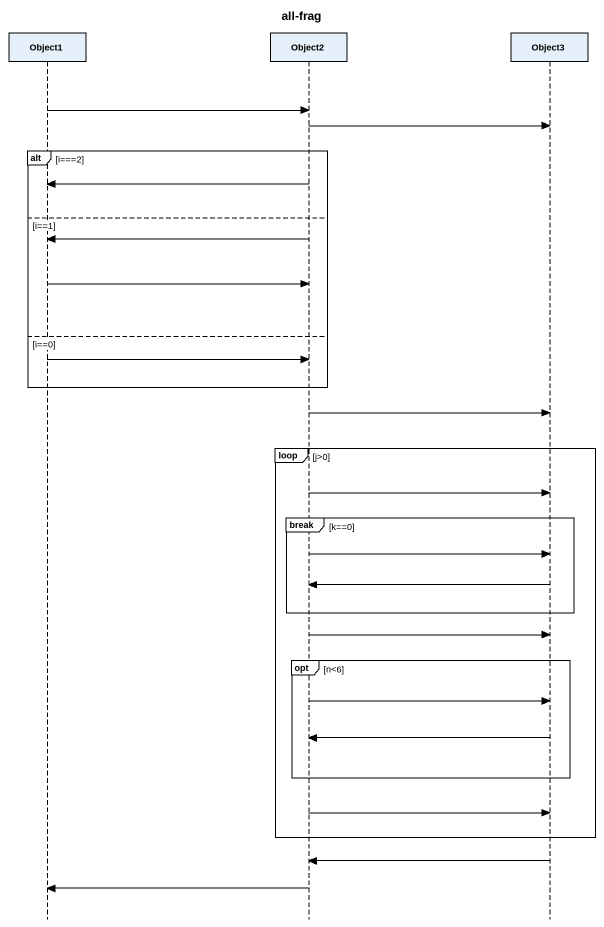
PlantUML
@startuml
title all-frag
hide footbox
participant Object1
participant Object2
participant Object3

Object1 -> Object2
Object2 -> Object3
alt i===2
  Object2 -> Object1
else i==1
  Object2 -> Object1
  Object1 -> Object2
else i==0
  Object1 -> Object2
end
Object2 -> Object3
loop j>0
  Object2 -> Object3
  break k==0
    Object2 -> Object3
    Object3 -> Object2
  end
  Object2 -> Object3
  opt n<6
    Object2 -> Object3
    Object3 -> Object2
  end
  Object2 -> Object3
end
Object3 -> Object2
Object2 -> Object1
@enduml
